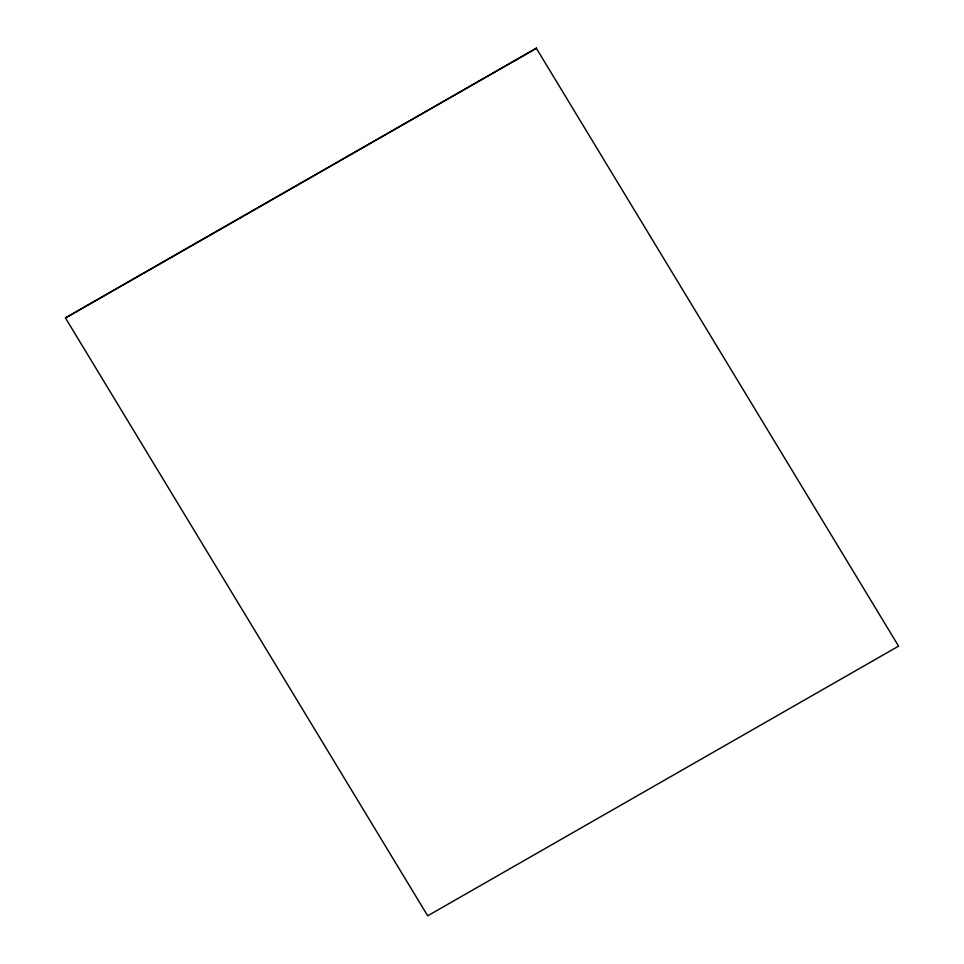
<?xml version="1.0" encoding="UTF-8"?>
<svg xmlns="http://www.w3.org/2000/svg" width="964" height="964" viewBox="0 0 964 964"><rect width="100%" height="100%" fill="white"/><g stroke="black" fill="none" stroke-linecap="round" stroke-linejoin="round"><path stroke-width="1.45" d="M65.492 317.987L536.382 48.321M536.309 48.2L65.419 317.867L427.691 915.8L898.581 646.133L536.309 48.2"/></g></svg>
